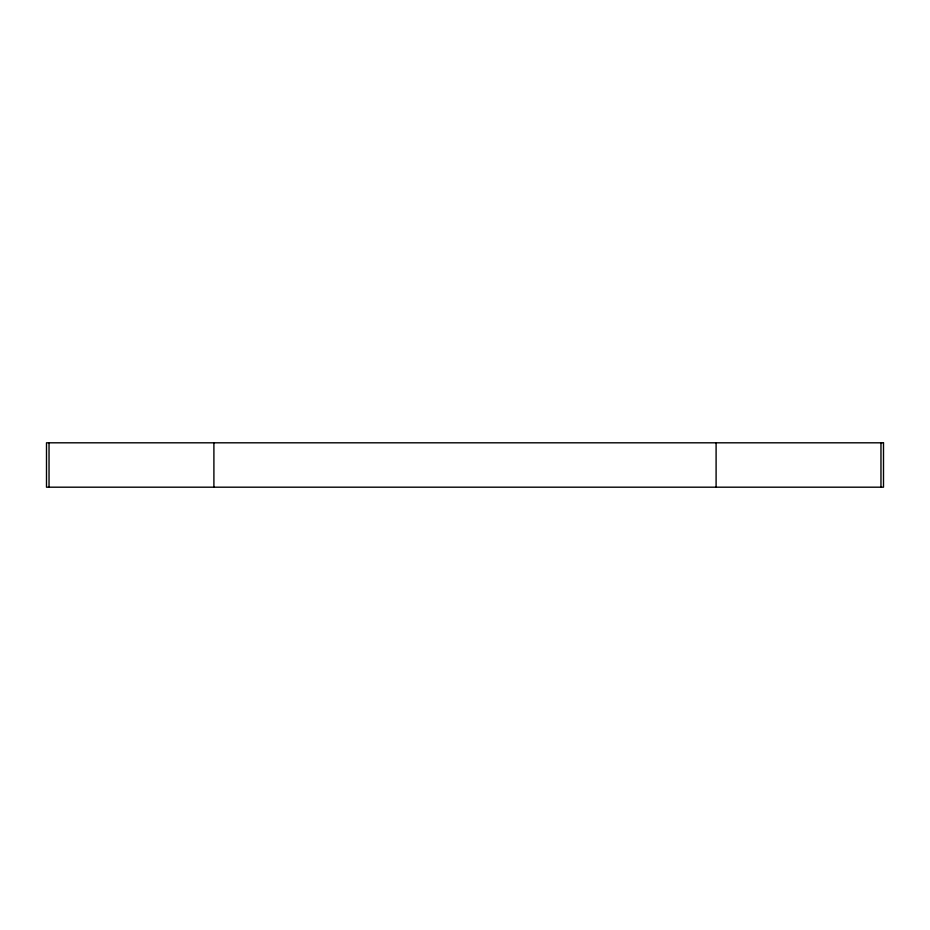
<?xml version="1.0" encoding="UTF-8"?>
<svg xmlns="http://www.w3.org/2000/svg" width="930" height="930" viewBox="0 0 930 930"><rect width="100%" height="100%" fill="white"/><g stroke="black" fill="none" stroke-linecap="round" stroke-linejoin="round"><path stroke-width="1.4" d="M880.966 442.808L880.966 487.192M716.1 442.808L716.1 487.192M213.9 442.808L213.9 487.192M49.034 442.808L49.034 487.192M883.5 442.808L46.5 442.808L46.5 487.192L883.5 487.192L883.5 442.808"/></g></svg>
